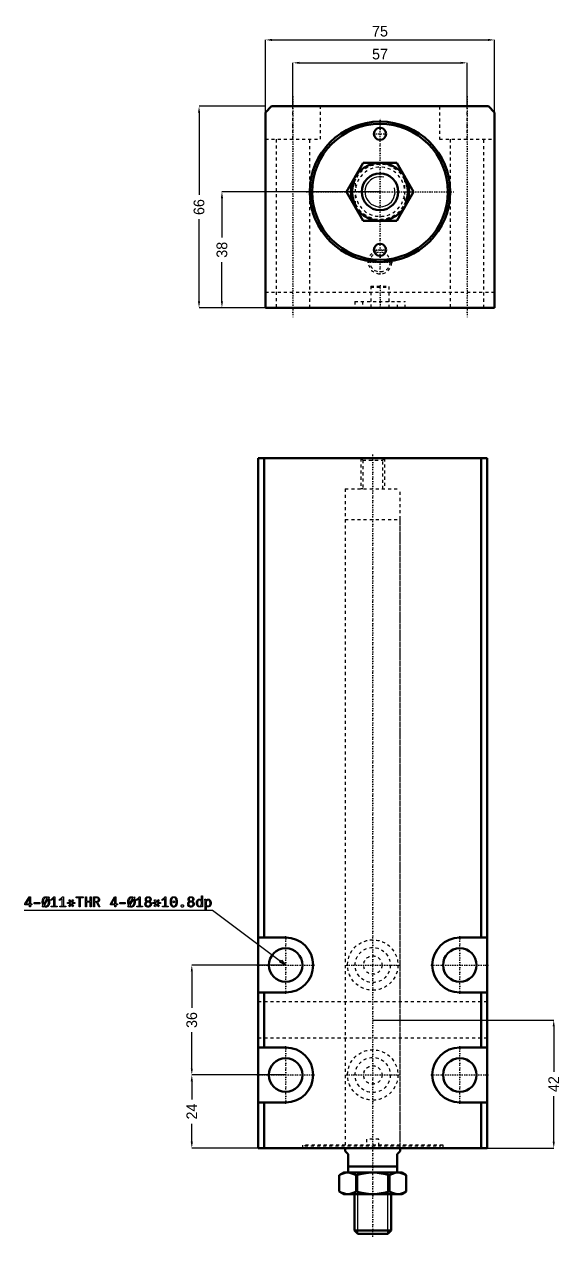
# Model space of a CAD drawing. Header units: millimetres. Extents: x -116 to 375, y -342 to 55.
# Drawn here: x -116.5 to 59.2, y -342.3 to 54.9 of the extents above; entities that cross this region are included whole.
import ezdxf

# ---------------------------------------------------------------- set-up
doc = ezdxf.new("R2010")
doc.units = ezdxf.units.MM
doc.linetypes.add('Center', pattern=[1.5, 0.45, -0.5, 0.05, -0.5])
doc.linetypes.add('Dashed', pattern=[2, 1, -1])
for name, color, linetype, lineweight in [('2d ConnectionPoints', 7, 'Continuous', 50), ('AM_0', 7, 'Continuous', 50), ('AM_5', 3, 'Continuous', 25), ('AM_7', 7, 'Center', 25), ('AM_9', 6, 'Dashed', 25)]:
    doc.layers.add(name, color=color, linetype=linetype, lineweight=lineweight)
doc.dimstyles.new('ISO-25', dxfattribs={"dimtxt": 2.5, "dimasz": 2.5, "dimexe": 1.25, "dimexo": 0.625, "dimtad": 1, "dimtxsty": 'Standard', "dimcen": 2.5, "dimadec": 0, "dimazin": 0, "dimtfac": 1, "dimtmove": 0, "dimatfit": 3, "dimfxl": 1, "dimarcsym": 0})

# ---------------------------------------------------------------- blocks, each defined once
blk = doc.blocks.new('1_JEBC_32_150ST_EX_rod_0_in_JEBC_MF_LA_32_150ST_EX_0_0')
at = {"layer": 'AM_0'}
for p, q in [((-10.97, 0), (-5.48, 9.5)), ((-5.48, 9.5), (5.48, 9.5)), ((5.48, 9.5), (10.97, 0)), ((-5.48, -9.5), (-10.97, 0)), ((10.97, 0), (5.48, -9.5)), ((5.48, -9.5), (-5.48, -9.5))]:
    blk.add_line(p, q, dxfattribs=at)
for radius in [9.5, 6]:
    blk.add_circle((0, 0), radius, dxfattribs=at)
at = {"layer": 'AM_5'}
blk.add_arc((0, 0), 4.93, 75, 15, dxfattribs=at)
at = {"layer": 'AM_9'}
for p, q in [((-8, -4.12), (-8, 4.12)), ((8, 4.12), (8, -4.12))]:
    blk.add_line(p, q, dxfattribs=at)
for points in [[(-8, 4.12), (-8.33, 3.41), (-8.59, 2.67), (-8.79, 1.91), (-8.93, 1.14), (-8.99, 0.36), (-8.99, -0.43), (-8.92, -1.21), (-8.78, -1.98), (-8.57, -2.74), (-8.3, -3.48), (-8, -4.12)], [(8, -4.12), (8.33, -3.41), (8.59, -2.67), (8.79, -1.91), (8.93, -1.14), (8.99, -0.36), (8.99, 0.43), (8.92, 1.21), (8.78, 1.98), (8.57, 2.74), (8.3, 3.48), (8, 4.12)]]:
    blk.add_lwpolyline(points, dxfattribs=at)
for radius, start, end in [(9, 27.266, 152.734), (8.07, 7.4106, 172.5894), (8.07, 187.4106, 352.5894), (9, 207.266, 332.734)]:
    blk.add_arc((0, 0), radius, start, end, dxfattribs=at)
blk = doc.blocks.new('2_JEBC_MF_LA_32_150ST_EX_0_body_0_in_JEBC_MF_LA_32_150ST_EX_0_0')
at = {"layer": 'AM_0'}
for p, q in [((-35.5, 28), (-37.5, 26)), ((35.5, 28), (-35.5, 28)), ((37.5, 26), (35.5, 28)), ((-37.5, 26), (-37.5, -38)), ((37.5, -38), (37.5, 26)), ((-37.5, -38), (37.5, -38))]:
    blk.add_line(p, q, dxfattribs=at)
for centre, radius in [((0, 0), 23), ((0, 0), 22.25), ((0, 19), 2), ((0, -19), 2)]:
    blk.add_circle(centre, radius, dxfattribs=at)
at = {"layer": 'AM_5', "linetype": 'Dashed'}
blk.add_arc((0, -23), 3.8615, 75, 15, dxfattribs=at)
at = {"layer": 'AM_7'}
for p, q in [((-28.5, 31.3), (-28.5, -41.3)), ((28.5, 31.3), (28.5, -41.3)), ((0, -27.054575), (0, 24.15)), ((-2.1, 19), (2.1, 19)), ((-24.15, 0), (24.15, 0)), ((-2.1, -19), (2.1, -19)), ((-4.054575, -23), (4.054575, -23)), ((0, -30.545), (0, -38.355))]:
    blk.add_line(p, q, dxfattribs=at)
at = {"layer": 'AM_9'}
for p, q in [((-28.5, 17.2), (-28.5, 28)), ((-19.5, 17.2), (-19.5, 28)), ((19.5, 28), (19.5, 17.2)), ((28.5, 17.2), (28.5, 28)), ((-37.5, 17.2), (-19.5, 17.2)), ((-34, 17.2), (-34, -38)), ((-23, -38), (-23, 17.2)), ((19.5, 17.2), (37.5, 17.2)), ((23, 17.2), (23, -38)), ((34, -38), (34, 17.2)), ((-3, -30.9), (3, -30.9)), ((-3, -30.9), (-3, -38)), ((-3, -31.2), (3, -31.2)), ((3, -38), (3, -30.9)), ((37.5, -33), (-37.5, -33)), ((-8.25, -35.9), (8.25, -35.9)), ((-8.25, -35.9), (-8.25, -38)), ((-5.75, -35.9), (-5.75, -38)), ((5.75, -38), (5.75, -35.9)), ((8.25, -38), (8.25, -35.9))]:
    blk.add_line(p, q, dxfattribs=at)
blk.add_circle((0, -23), 3.2805, dxfattribs=at)
blk = doc.blocks.new('*D3')
at = {"layer": 'AM_5', "color": 0, "lineweight": -2}
for p, q in [((-28.5, 28), (-28.5, 42.25)), ((-26.4, 42.25), (26.4, 42.25)), ((28.5, 28), (28.5, 42.25))]:
    blk.add_line(p, q, dxfattribs=at)
at = {"layer": 'AM_5', "color": 0}
for points in [[(-26.4, 42.6), (-26.4, 41.9), (-28.5, 42.25)], [(26.4, 41.9), (26.4, 42.6), (28.5, 42.25)]]:
    blk.add_solid(points, dxfattribs=at)
at = {"layer": 'Defpoints', "color": 0}
for p in [(28.5, 42.25), (-28.5, 28), (28.5, 28)]:
    blk.add_point(p, dxfattribs=at)
at = {"layer": 'AM_5', "color": 0, "insert": (0, 45.09), "char_height": 3.5, "attachment_point": 5}
blk.add_mtext('57', dxfattribs=at)
blk = doc.blocks.new('*D4')
at = {"layer": 'AM_5', "color": 0, "lineweight": -2}
for p, q in [((-37.5, 28), (-59.25, 28)), ((-59.25, 25.9), (-59.25, -0.99)), ((-59.25, -35.9), (-59.25, -9.01)), ((-37.5, -38), (-59.25, -38))]:
    blk.add_line(p, q, dxfattribs=at)
at = {"layer": 'AM_5', "color": 0}
for points in [[(-58.9, 25.9), (-59.6, 25.9), (-59.25, 28)], [(-59.6, -35.9), (-58.9, -35.9), (-59.25, -38)]]:
    blk.add_solid(points, dxfattribs=at)
at = {"layer": 'Defpoints', "color": 0}
for p in [(-37.5, 28), (-59.25, -38), (-37.5, -38)]:
    blk.add_point(p, dxfattribs=at)
at = {"layer": 'AM_5', "color": 0, "insert": (-59.25, -5), "char_height": 3.5, "attachment_point": 5, "rotation": 90}
blk.add_mtext('66', dxfattribs=at)
blk = doc.blocks.new('*D5')
at = {"layer": 'AM_5', "color": 0, "lineweight": -2}
for p, q in [((0, 0), (-51.75, 0)), ((-51.75, -2.1), (-51.75, -15)), ((-51.75, -35.9), (-51.75, -23)), ((-37.5, -38), (-51.75, -38))]:
    blk.add_line(p, q, dxfattribs=at)
at = {"layer": 'AM_5', "color": 0}
for points in [[(-51.4, -2.1), (-52.1, -2.1), (-51.75, 0)], [(-52.1, -35.9), (-51.4, -35.9), (-51.75, -38)]]:
    blk.add_solid(points, dxfattribs=at)
at = {"layer": 'Defpoints', "color": 0}
for p in [(0, 0), (-51.75, -38), (-37.5, -38)]:
    blk.add_point(p, dxfattribs=at)
at = {"layer": 'AM_5', "color": 0, "insert": (-51.75, -19), "char_height": 3.5, "attachment_point": 5, "rotation": 90}
blk.add_mtext('38', dxfattribs=at)
blk = doc.blocks.new('*D6')
at = {"layer": 'AM_5', "color": 0, "lineweight": -2}
for p, q in [((-37.5, -38), (-37.5, 49.75)), ((-35.4, 49.75), (35.4, 49.75)), ((37.5, -38), (37.5, 49.75))]:
    blk.add_line(p, q, dxfattribs=at)
at = {"layer": 'AM_5', "color": 0}
for points in [[(-35.4, 50.1), (-35.4, 49.4), (-37.5, 49.75)], [(35.4, 49.4), (35.4, 50.1), (37.5, 49.75)]]:
    blk.add_solid(points, dxfattribs=at)
at = {"layer": 'Defpoints', "color": 0}
for p in [(37.5, 49.75), (-37.5, -38), (37.5, -38)]:
    blk.add_point(p, dxfattribs=at)
at = {"layer": 'AM_5', "color": 0, "insert": (0, 52.59), "char_height": 3.5, "attachment_point": 5}
blk.add_mtext('75', dxfattribs=at)
blk = doc.blocks.new('1_JEBC_32_150ST_EX_rod_0_in_JEBC_MF_LA_32_150ST_EX_0_4')
at = {"layer": 'AM_0'}
for p, q in [((9, -1), (9, 0)), ((-9, 0), (-9, -1)), ((-8, -2), (-9, -1)), ((-8, -8), (-8, -2)), ((9, -1), (8, -2)), ((8, -2), (8, -8)), ((-8, -6), (8, -6)), ((-9.5, -8), (-10.97, -8.85)), ((-10.97, -8.85), (-10.97, -14.15)), ((-9.5, -8), (9.5, -8)), ((-5.48, -8.85), (-5.48, -14.15)), ((5.48, -8.85), (5.48, -14.15)), ((10.97, -8.85), (9.5, -8)), ((10.97, -8.85), (10.97, -14.15)), ((-10.97, -14.15), (-9.5, -15)), ((-9.5, -15), (9.5, -15)), ((-6, -15), (-6, -26.93)), ((6, -26.93), (6, -15)), ((9.5, -15), (10.97, -14.15)), ((-6, -26.93), (-4.93, -28)), ((-6, -26.93), (6, -26.93)), ((4.93, -28), (6, -26.93)), ((-4.93, -28), (4.93, -28))]:
    blk.add_line(p, q, dxfattribs=at)
for points in [[(-8.23, -8), (-8.42, -8), (-9.06, -8.08), (-9.7, -8.26), (-10.34, -8.52), (-10.97, -8.85)], [(-5.48, -8.85), (-6.15, -8.5), (-6.83, -8.23), (-7.53, -8.06), (-8.23, -8)], [(0, -8), (-0.03, -8), (-1.4, -8.06), (-2.76, -8.23), (-4.13, -8.5), (-5.48, -8.85)], [(5.48, -8.85), (4.15, -8.5), (2.8, -8.23), (1.4, -8.06), (0, -8)], [(8.23, -8), (8.03, -8), (7.39, -8.08), (6.76, -8.26), (6.12, -8.52), (5.48, -8.85)], [(10.97, -8.85), (10.3, -8.5), (9.63, -8.23), (8.93, -8.06), (8.23, -8)], [(-10.97, -14.15), (-10.3, -14.5), (-9.63, -14.77), (-8.93, -14.94), (-8.23, -15)], [(-8.23, -15), (-8.03, -15), (-7.39, -14.92), (-6.76, -14.74), (-6.12, -14.48), (-5.48, -14.15)], [(-5.48, -14.15), (-4.15, -14.5), (-2.8, -14.77), (-1.4, -14.94), (0, -15)], [(0, -15), (0.03, -15), (1.4, -14.94), (2.76, -14.77), (4.13, -14.5), (5.48, -14.15)], [(5.48, -14.15), (6.15, -14.5), (6.83, -14.77), (7.53, -14.94), (8.23, -15)], [(8.23, -15), (8.42, -15), (9.06, -14.92), (9.7, -14.74), (10.34, -14.48), (10.97, -14.15)]]:
    blk.add_lwpolyline(points, dxfattribs=at)
at = {"layer": 'AM_5'}
for p, q in [((-4.93, -28), (-4.93, -8)), ((4.93, -28), (4.93, -8))]:
    blk.add_line(p, q, dxfattribs=at)
at = {"layer": 'AM_7'}
blk.add_line((0, -29), (0, 227.2), dxfattribs=at)
at = {"layer": 'AM_9'}
for p, q in [((-9, 216), (9, 216)), ((-9, 216), (-9, 0)), ((9, 0), (9, 216))]:
    blk.add_line(p, q, dxfattribs=at)
blk = doc.blocks.new('2_JEBC_MF_LA_32_150ST_EX_0_body_0_in_JEBC_MF_LA_32_150ST_EX_0_4')
at = {"layer": 'AM_0'}
for p, q in [((37.5, 226), (-37.5, 226)), ((-37.5, 226), (-37.5, 0)), ((-35.5, 226), (-35.5, 69)), ((35.5, 226), (35.5, 69)), ((37.5, 226), (37.5, 0)), ((-28.5, 69), (-37.5, 69)), ((37.5, 69), (28.5, 69)), ((-37.5, 51), (-28.5, 51)), ((-35.5, 51), (-35.5, 33)), ((28.5, 51), (37.5, 51)), ((35.5, 51), (35.5, 33)), ((-28.5, 33), (-37.5, 33)), ((37.5, 33), (28.5, 33)), ((-37.5, 15), (-28.5, 15)), ((-35.5, 15), (-35.5, 0)), ((28.5, 15), (37.5, 15)), ((35.5, 15), (35.5, 0)), ((37.5, 0), (-37.5, 0))]:
    blk.add_line(p, q, dxfattribs=at)
for centre in [(-28.5, 60), (28.5, 60), (-28.5, 24), (28.5, 24)]:
    blk.add_circle(centre, 5.5, dxfattribs=at)
for centre, start, end in [((-28.5, 60), 270, 90), ((28.5, 60), 90, 270), ((-28.5, 24), 270, 90), ((28.5, 24), 90, 270)]:
    blk.add_arc(centre, 9, start, end, dxfattribs=at)
at = {"layer": 'AM_5', "linetype": 'Dashed'}
for p, q in [((-3.8615, 226), (-3.8615, 216)), ((3.8615, 226), (3.8615, 216)), ((-3.2805, 216), (-3.8615, 216)), ((3.2805, 216), (3.8615, 216))]:
    blk.add_line(p, q, dxfattribs=at)
at = {"layer": 'AM_7'}
for p, q in [((-28.5, 50.55), (-28.5, 69.45)), ((28.5, 50.55), (28.5, 69.45)), ((-37.95, 60), (-19.05, 60)), ((-8.6625, 60), (8.6625, 60)), ((19.05, 60), (37.95, 60)), ((-28.5, 14.55), (-28.5, 33.45)), ((28.5, 14.55), (28.5, 33.45)), ((-37.95, 24), (-19.05, 24)), ((-8.6625, 24), (8.6625, 24)), ((19.05, 24), (37.95, 24))]:
    blk.add_line(p, q, dxfattribs=at)
at = {"layer": 'AM_9'}
for p, q in [((-3.8615, 226), (-3.2805, 225.419)), ((-3.2805, 225.419), (-3.2805, 216)), ((-3.2805, 225.419), (3.2805, 225.419)), ((3.2805, 225.419), (3.8615, 226)), ((3.2805, 216), (3.2805, 225.419)), ((-9, 206), (9, 206)), ((-9, 206), (-9, 0.8)), ((9, 0.8), (9, 206)), ((37.5, 48), (-37.5, 48)), ((37.5, 36), (-37.5, 36)), ((23, 1), (-23, 1)), ((-23, 1), (-23, 0)), ((-22.25, 1), (-22.25, 0.8)), ((-22.25, 0.8), (22.25, 0.8)), ((2, 3), (-2, 3)), ((-2, 3), (-2, 0.8)), ((2, 0.8), (2, 3)), ((22.25, 0.8), (22.25, 1)), ((23, 0), (23, 1))]:
    blk.add_line(p, q, dxfattribs=at)
for centre, radius in [((0, 60), 8.25), ((0, 60), 5.75), ((0, 60), 3), ((0, 24), 8.25), ((0, 24), 5.75), ((0, 24), 3)]:
    blk.add_circle(centre, radius, dxfattribs=at)
blk = doc.blocks.new('*D34')
at = {"layer": 'AM_5', "color": 0, "lineweight": -2}
for p, q in [((-30.87, -253.3), (-61.62, -253.3)), ((-61.62, -255.4), (-61.62, -267.33)), ((-61.62, -287.2), (-61.62, -275.27)), ((-30.87, -289.3), (-61.62, -289.3))]:
    blk.add_line(p, q, dxfattribs=at)
at = {"layer": 'AM_5', "color": 0}
for points in [[(-61.27, -255.4), (-61.97, -255.4), (-61.62, -253.3)], [(-61.97, -287.2), (-61.27, -287.2), (-61.62, -289.3)]]:
    blk.add_solid(points, dxfattribs=at)
at = {"layer": 'Defpoints', "color": 0}
for p in [(-30.87, -253.3), (-61.62, -289.3), (-30.87, -289.3)]:
    blk.add_point(p, dxfattribs=at)
at = {"layer": 'AM_5', "color": 0, "insert": (-61.62, -271.3), "char_height": 3.5, "attachment_point": 5, "rotation": 90}
blk.add_mtext('36', dxfattribs=at)
blk = doc.blocks.new('*D35')
at = {"layer": 'AM_5', "color": 0, "lineweight": -2}
for p, q in [((-2.37, -271.3), (56.88, -271.3)), ((56.88, -273.4), (56.88, -288.33)), ((56.88, -311.2), (56.88, -296.27)), ((35.13, -313.3), (56.88, -313.3))]:
    blk.add_line(p, q, dxfattribs=at)
at = {"layer": 'AM_5', "color": 0}
for points in [[(57.23, -273.4), (56.53, -273.4), (56.88, -271.3)], [(56.53, -311.2), (57.23, -311.2), (56.88, -313.3)]]:
    blk.add_solid(points, dxfattribs=at)
at = {"layer": 'Defpoints', "color": 0}
for p in [(-2.37, -271.3), (56.88, -271.3), (35.13, -313.3)]:
    blk.add_point(p, dxfattribs=at)
at = {"layer": 'AM_5', "color": 0, "insert": (56.88, -292.3), "char_height": 3.5, "attachment_point": 5, "rotation": 90}
blk.add_mtext('42', dxfattribs=at)
blk = doc.blocks.new('*D36')
at = {"layer": 'AM_5', "color": 0, "lineweight": -2}
for p, q in [((-30.87, -289.3), (-61.62, -289.3)), ((-61.62, -291.4), (-61.62, -297.33)), ((-61.62, -311.2), (-61.62, -305.27)), ((-39.87, -313.3), (-61.62, -313.3))]:
    blk.add_line(p, q, dxfattribs=at)
at = {"layer": 'AM_5', "color": 0}
for points in [[(-61.27, -291.4), (-61.97, -291.4), (-61.62, -289.3)], [(-61.97, -311.2), (-61.27, -311.2), (-61.62, -313.3)]]:
    blk.add_solid(points, dxfattribs=at)
at = {"layer": 'Defpoints', "color": 0}
for p in [(-61.62, -289.3), (-30.87, -289.3), (-39.87, -313.3)]:
    blk.add_point(p, dxfattribs=at)
at = {"layer": 'AM_5', "color": 0, "insert": (-61.62, -301.3), "char_height": 3.5, "attachment_point": 5, "rotation": 90}
blk.add_mtext('24', dxfattribs=at)

msp = doc.modelspace()

# ---------------------------------------------------------------- linework, layer by layer
at = {"layer": '2d ConnectionPoints'}
for p in [(0, 0), (0, 0), (-2.373, -313.299), (-2.373, -313.299)]:
    msp.add_point(p, dxfattribs=at)
at = {"layer": 'AM_5'}
for p, q in [((-116.473, -235.299), (-54.873, -235.299)), ((-54.873, -235.299), (-30.873, -253.299))]:
    msp.add_line(p, q, dxfattribs=at)
for points in [[(-114.776, -233.521), (-116.25, -233.521), (-116.25, -233.225), (-114.908, -230.95), (-114.457, -230.95), (-114.457, -233.214), (-113.966, -233.214), (-113.966, -233.521), (-114.457, -233.521), (-114.457, -234.249), (-114.776, -234.249), (-114.776, -233.521)], [(-114.771, -233.214), (-114.771, -231.333), (-115.859, -233.214), (-114.771, -233.214)], [(-113.218, -232.784), (-111.398, -232.784), (-111.398, -233.194), (-113.218, -233.194), (-113.218, -232.784)], [(-110.332, -233.708), (-110.332, -233.708), (-110.379, -233.613), (-110.441, -233.462), (-110.441, -233.462), (-110.492, -233.3), (-110.519, -233.186), (-110.519, -233.186), (-110.542, -233.067), (-110.566, -232.885), (-110.566, -232.885), (-110.579, -232.697), (-110.582, -232.568), (-110.582, -232.568), (-110.576, -232.374), (-110.546, -232.1), (-110.546, -232.1), (-110.49, -231.849), (-110.438, -231.694), (-110.438, -231.694), (-110.376, -231.551), (-110.263, -231.361), (-110.263, -231.361), (-110.127, -231.202), (-110.023, -231.112), (-110.023, -231.112), (-109.91, -231.037), (-109.725, -230.957), (-109.725, -230.957), (-109.521, -230.913), (-109.374, -230.905), (-109.374, -230.905), (-109.224, -230.914), (-109.015, -230.96), (-109.015, -230.96), (-108.824, -231.045), (-108.707, -231.123), (-108.582, -230.903), (-108.282, -231.076), (-108.461, -231.39), (-108.461, -231.39), (-108.405, -231.48), (-108.332, -231.629), (-108.332, -231.629), (-108.271, -231.792), (-108.237, -231.909), (-108.237, -231.909), (-108.21, -232.032), (-108.18, -232.226), (-108.18, -232.226), (-108.164, -232.43), (-108.161, -232.573), (-108.161, -232.573), (-108.167, -232.76), (-108.194, -233.029), (-108.194, -233.029), (-108.246, -233.282), (-108.294, -233.442), (-108.294, -233.442), (-108.353, -233.592), (-108.462, -233.793), (-108.462, -233.793), (-108.596, -233.966), (-108.699, -234.066), (-108.699, -234.066), (-108.813, -234.15), (-109.003, -234.241), (-109.003, -234.241), (-109.215, -234.29), (-109.369, -234.299), (-109.369, -234.299), (-109.54, -234.287), (-109.775, -234.225), (-109.775, -234.225), (-109.985, -234.11), (-110.111, -234.004), (-110.291, -234.313), (-110.582, -234.149), (-110.332, -233.708)], [(-110.241, -232.602), (-110.241, -232.602), (-110.235, -232.77), (-110.206, -233.008), (-110.206, -233.008), (-110.153, -233.23), (-110.104, -233.369), (-108.957, -231.387), (-108.957, -231.387), (-109.034, -231.332), (-109.154, -231.271), (-109.154, -231.271), (-109.28, -231.239), (-109.367, -231.233), (-109.367, -231.233), (-109.459, -231.239), (-109.593, -231.276), (-109.593, -231.276), (-109.72, -231.343), (-109.801, -231.405), (-109.801, -231.405), (-109.878, -231.48), (-109.981, -231.613), (-109.981, -231.613), (-110.07, -231.772), (-110.121, -231.891), (-110.121, -231.891), (-110.164, -232.02), (-110.211, -232.225), (-110.211, -232.225), (-110.236, -232.446), (-110.241, -232.602)], [(-109.385, -233.972), (-109.385, -233.972), (-109.285, -233.964), (-109.144, -233.925), (-109.144, -233.925), (-109.012, -233.853), (-108.929, -233.786), (-108.929, -233.786), (-108.852, -233.707), (-108.75, -233.568), (-108.75, -233.568), (-108.664, -233.406), (-108.615, -233.285), (-108.615, -233.285), (-108.575, -233.156), (-108.531, -232.953), (-108.531, -232.953), (-108.507, -232.739), (-108.502, -232.591), (-108.502, -232.591), (-108.505, -232.487), (-108.516, -232.335), (-108.516, -232.335), (-108.537, -232.19), (-108.557, -232.097), (-108.557, -232.097), (-108.581, -232.007), (-108.623, -231.88), (-108.623, -231.88), (-108.674, -231.763), (-108.712, -231.69), (-109.892, -233.726), (-109.892, -233.726), (-109.803, -233.814), (-109.658, -233.91), (-109.658, -233.91), (-109.499, -233.962), (-109.385, -233.972)], [(-107.648, -233.958), (-106.81, -233.958), (-106.81, -231.496), (-106.81, -231.496), (-106.855, -231.542), (-106.932, -231.612), (-106.932, -231.612), (-107.018, -231.686), (-107.081, -231.738), (-107.081, -231.738), (-107.147, -231.788), (-107.246, -231.86), (-107.246, -231.86), (-107.346, -231.928), (-107.413, -231.97), (-107.413, -231.97), (-107.479, -232.008), (-107.57, -232.054), (-107.57, -232.054), (-107.652, -232.087), (-107.702, -232.102), (-107.702, -231.756), (-107.702, -231.756), (-107.64, -231.726), (-107.542, -231.67), (-107.542, -231.67), (-107.439, -231.6), (-107.367, -231.545), (-107.367, -231.545), (-107.294, -231.487), (-107.189, -231.396), (-107.189, -231.396), (-107.087, -231.302), (-107.022, -231.237), (-107.022, -231.237), (-106.96, -231.173), (-106.877, -231.084), (-106.877, -231.084), (-106.806, -231.001), (-106.765, -230.95), (-106.474, -230.95), (-106.474, -233.958), (-105.714, -233.958), (-105.714, -234.249), (-107.648, -234.249), (-107.648, -233.958)], [(-104.848, -233.958), (-104.01, -233.958), (-104.01, -231.496), (-104.01, -231.496), (-104.055, -231.542), (-104.132, -231.612), (-104.132, -231.612), (-104.218, -231.686), (-104.281, -231.738), (-104.281, -231.738), (-104.347, -231.788), (-104.446, -231.86), (-104.446, -231.86), (-104.546, -231.928), (-104.613, -231.97), (-104.613, -231.97), (-104.679, -232.008), (-104.77, -232.054), (-104.77, -232.054), (-104.852, -232.087), (-104.902, -232.102), (-104.902, -231.756), (-104.902, -231.756), (-104.84, -231.726), (-104.742, -231.67), (-104.742, -231.67), (-104.639, -231.6), (-104.567, -231.545), (-104.567, -231.545), (-104.494, -231.487), (-104.389, -231.396), (-104.389, -231.396), (-104.287, -231.302), (-104.222, -231.237), (-104.222, -231.237), (-104.16, -231.173), (-104.077, -231.084), (-104.077, -231.084), (-104.006, -231.001), (-103.965, -230.95), (-103.674, -230.95), (-103.674, -233.958), (-102.914, -233.958), (-102.914, -234.249), (-104.848, -234.249), (-104.848, -233.958)], [(-101.909, -233.969), (-101.356, -233.119), (-101.429, -233.187), (-102.35, -233.187), (-102.35, -232.816), (-101.424, -232.816), (-101.356, -232.871), (-101.909, -232.024), (-101.549, -231.815), (-101.106, -232.732), (-100.664, -231.815), (-100.305, -232.024), (-100.858, -232.871), (-100.789, -232.816), (-99.864, -232.816), (-99.864, -233.187), (-100.789, -233.187), (-100.858, -233.116), (-100.305, -233.969), (-100.664, -234.179), (-101.106, -233.26), (-101.549, -234.179), (-101.909, -233.969)], [(-98.474, -231.246), (-99.461, -231.246), (-99.461, -230.95), (-97.155, -230.95), (-97.155, -231.246), (-98.137, -231.246), (-98.137, -234.249), (-98.474, -234.249), (-98.474, -231.246)], [(-96.418, -230.95), (-96.081, -230.95), (-96.081, -232.343), (-94.935, -232.343), (-94.935, -230.95), (-94.598, -230.95), (-94.598, -234.249), (-94.935, -234.249), (-94.935, -232.666), (-96.081, -232.666), (-96.081, -234.249), (-96.418, -234.249), (-96.418, -230.95)], [(-93.782, -230.95), (-92.822, -230.95), (-92.822, -230.95), (-92.723, -230.954), (-92.578, -230.974), (-92.578, -230.974), (-92.435, -231.012), (-92.342, -231.046), (-92.342, -231.046), (-92.252, -231.088), (-92.13, -231.168), (-92.13, -231.168), (-92.022, -231.267), (-91.958, -231.343), (-91.958, -231.343), (-91.904, -231.427), (-91.845, -231.57), (-91.845, -231.57), (-91.813, -231.73), (-91.807, -231.847), (-91.807, -231.847), (-91.815, -231.976), (-91.854, -232.151), (-91.854, -232.151), (-91.926, -232.304), (-91.994, -232.394), (-91.994, -232.394), (-92.073, -232.474), (-92.209, -232.575), (-92.209, -232.575), (-92.365, -232.653), (-92.48, -232.693), (-91.725, -234.272), (-92.094, -234.272), (-92.831, -232.748), (-92.881, -232.748), (-93.445, -232.748), (-93.445, -234.249), (-93.782, -234.249), (-93.782, -230.95)], [(-92.981, -232.452), (-92.981, -232.452), (-92.885, -232.45), (-92.751, -232.441), (-92.751, -232.441), (-92.631, -232.425), (-92.558, -232.41), (-92.558, -232.41), (-92.49, -232.389), (-92.398, -232.345), (-92.398, -232.345), (-92.318, -232.284), (-92.27, -232.235), (-92.27, -232.235), (-92.23, -232.176), (-92.186, -232.07), (-92.186, -232.07), (-92.162, -231.941), (-92.157, -231.842), (-92.157, -231.842), (-92.166, -231.716), (-92.209, -231.558), (-92.209, -231.558), (-92.291, -231.435), (-92.366, -231.372), (-92.366, -231.372), (-92.453, -231.324), (-92.6, -231.271), (-92.6, -231.271), (-92.765, -231.243), (-92.885, -231.237), (-93.445, -231.237), (-93.445, -232.452), (-92.981, -232.452)], [(-86.776, -233.521), (-88.25, -233.521), (-88.25, -233.225), (-86.908, -230.95), (-86.457, -230.95), (-86.457, -233.214), (-85.966, -233.214), (-85.966, -233.521), (-86.457, -233.521), (-86.457, -234.249), (-86.776, -234.249), (-86.776, -233.521)], [(-86.771, -233.214), (-86.771, -231.333), (-87.859, -233.214), (-86.771, -233.214)], [(-85.218, -232.784), (-83.398, -232.784), (-83.398, -233.194), (-85.218, -233.194), (-85.218, -232.784)], [(-82.332, -233.708), (-82.332, -233.708), (-82.379, -233.613), (-82.441, -233.462), (-82.441, -233.462), (-82.492, -233.3), (-82.519, -233.186), (-82.519, -233.186), (-82.542, -233.067), (-82.566, -232.885), (-82.566, -232.885), (-82.579, -232.697), (-82.582, -232.568), (-82.582, -232.568), (-82.576, -232.374), (-82.546, -232.1), (-82.546, -232.1), (-82.49, -231.849), (-82.438, -231.694), (-82.438, -231.694), (-82.376, -231.551), (-82.263, -231.361), (-82.263, -231.361), (-82.127, -231.202), (-82.023, -231.112), (-82.023, -231.112), (-81.91, -231.037), (-81.725, -230.957), (-81.725, -230.957), (-81.521, -230.913), (-81.374, -230.905), (-81.374, -230.905), (-81.224, -230.914), (-81.015, -230.96), (-81.015, -230.96), (-80.824, -231.045), (-80.707, -231.123), (-80.582, -230.903), (-80.282, -231.076), (-80.461, -231.39), (-80.461, -231.39), (-80.405, -231.48), (-80.332, -231.629), (-80.332, -231.629), (-80.271, -231.792), (-80.237, -231.909), (-80.237, -231.909), (-80.21, -232.032), (-80.18, -232.226), (-80.18, -232.226), (-80.164, -232.43), (-80.161, -232.573), (-80.161, -232.573), (-80.167, -232.76), (-80.194, -233.029), (-80.194, -233.029), (-80.246, -233.282), (-80.294, -233.442), (-80.294, -233.442), (-80.353, -233.592), (-80.462, -233.793), (-80.462, -233.793), (-80.596, -233.966), (-80.699, -234.066), (-80.699, -234.066), (-80.813, -234.15), (-81.003, -234.241), (-81.003, -234.241), (-81.215, -234.29), (-81.369, -234.299), (-81.369, -234.299), (-81.54, -234.287), (-81.775, -234.225), (-81.775, -234.225), (-81.985, -234.11), (-82.111, -234.004), (-82.291, -234.313), (-82.582, -234.149), (-82.332, -233.708)], [(-82.241, -232.602), (-82.241, -232.602), (-82.235, -232.77), (-82.206, -233.008), (-82.206, -233.008), (-82.153, -233.23), (-82.104, -233.369), (-80.957, -231.387), (-80.957, -231.387), (-81.034, -231.332), (-81.154, -231.271), (-81.154, -231.271), (-81.28, -231.239), (-81.367, -231.233), (-81.367, -231.233), (-81.459, -231.239), (-81.593, -231.276), (-81.593, -231.276), (-81.72, -231.343), (-81.801, -231.405), (-81.801, -231.405), (-81.878, -231.48), (-81.981, -231.613), (-81.981, -231.613), (-82.07, -231.772), (-82.121, -231.891), (-82.121, -231.891), (-82.164, -232.02), (-82.211, -232.225), (-82.211, -232.225), (-82.236, -232.446), (-82.241, -232.602)], [(-81.385, -233.972), (-81.385, -233.972), (-81.285, -233.964), (-81.144, -233.925), (-81.144, -233.925), (-81.012, -233.853), (-80.929, -233.786), (-80.929, -233.786), (-80.852, -233.707), (-80.75, -233.568), (-80.75, -233.568), (-80.664, -233.406), (-80.615, -233.285), (-80.615, -233.285), (-80.575, -233.156), (-80.531, -232.953), (-80.531, -232.953), (-80.507, -232.739), (-80.502, -232.591), (-80.502, -232.591), (-80.505, -232.487), (-80.516, -232.335), (-80.516, -232.335), (-80.537, -232.19), (-80.557, -232.097), (-80.557, -232.097), (-80.581, -232.007), (-80.623, -231.88), (-80.623, -231.88), (-80.674, -231.763), (-80.712, -231.69), (-81.892, -233.726), (-81.892, -233.726), (-81.803, -233.814), (-81.658, -233.91), (-81.658, -233.91), (-81.499, -233.962), (-81.385, -233.972)], [(-79.648, -233.958), (-78.81, -233.958), (-78.81, -231.496), (-78.81, -231.496), (-78.855, -231.542), (-78.932, -231.612), (-78.932, -231.612), (-79.018, -231.686), (-79.081, -231.738), (-79.081, -231.738), (-79.147, -231.788), (-79.246, -231.86), (-79.246, -231.86), (-79.346, -231.928), (-79.413, -231.97), (-79.413, -231.97), (-79.479, -232.008), (-79.57, -232.054), (-79.57, -232.054), (-79.652, -232.087), (-79.702, -232.102), (-79.702, -231.756), (-79.702, -231.756), (-79.64, -231.726), (-79.542, -231.67), (-79.542, -231.67), (-79.439, -231.6), (-79.367, -231.545), (-79.367, -231.545), (-79.294, -231.487), (-79.189, -231.396), (-79.189, -231.396), (-79.087, -231.302), (-79.022, -231.237), (-79.022, -231.237), (-78.96, -231.173), (-78.877, -231.084), (-78.877, -231.084), (-78.806, -231.001), (-78.765, -230.95), (-78.474, -230.95), (-78.474, -233.958), (-77.714, -233.958), (-77.714, -234.249), (-79.648, -234.249), (-79.648, -233.958)], [(-75.903, -234.286), (-75.903, -234.286), (-76.018, -234.282), (-76.183, -234.261), (-76.183, -234.261), (-76.339, -234.224), (-76.438, -234.189), (-76.438, -234.189), (-76.532, -234.146), (-76.658, -234.064), (-76.658, -234.064), (-76.766, -233.962), (-76.829, -233.883), (-76.829, -233.883), (-76.883, -233.795), (-76.94, -233.646), (-76.94, -233.646), (-76.971, -233.477), (-76.977, -233.353), (-76.977, -233.353), (-76.971, -233.234), (-76.94, -233.07), (-76.94, -233.07), (-76.882, -232.92), (-76.828, -232.83), (-76.828, -232.83), (-76.765, -232.747), (-76.654, -232.641), (-76.654, -232.641), (-76.525, -232.556), (-76.429, -232.511), (-76.429, -232.511), (-76.574, -232.412), (-76.731, -232.219), (-76.731, -232.219), (-76.816, -231.97), (-76.832, -231.774), (-76.832, -231.774), (-76.826, -231.664), (-76.799, -231.512), (-76.799, -231.512), (-76.747, -231.376), (-76.7, -231.294), (-76.7, -231.294), (-76.644, -231.22), (-76.548, -231.123), (-76.548, -231.123), (-76.437, -231.044), (-76.355, -231.002), (-76.355, -231.002), (-76.269, -230.967), (-76.136, -230.929), (-76.136, -230.929), (-75.998, -230.909), (-75.903, -230.905), (-75.903, -230.905), (-75.804, -230.909), (-75.661, -230.927), (-75.661, -230.927), (-75.526, -230.962), (-75.439, -230.995), (-75.439, -230.995), (-75.358, -231.035), (-75.249, -231.109), (-75.249, -231.109), (-75.154, -231.2), (-75.099, -231.27), (-75.099, -231.27), (-75.053, -231.348), (-75.003, -231.477), (-75.003, -231.477), (-74.976, -231.623), (-74.971, -231.729), (-74.971, -231.729), (-74.975, -231.832), (-74.999, -231.979), (-74.999, -231.979), (-75.042, -232.114), (-75.082, -232.198), (-75.082, -232.198), (-75.13, -232.276), (-75.217, -232.378), (-75.217, -232.378), (-75.32, -232.462), (-75.398, -232.509), (-75.398, -232.509), (-75.301, -232.557), (-75.169, -232.643), (-75.169, -232.643), (-75.056, -232.748), (-74.991, -232.827), (-74.991, -232.827), (-74.936, -232.914), (-74.877, -233.053), (-74.877, -233.053), (-74.845, -233.204), (-74.839, -233.312), (-74.839, -233.312), (-74.845, -233.443), (-74.876, -233.621), (-74.876, -233.621), (-74.933, -233.777), (-74.987, -233.869), (-74.987, -233.869), (-75.049, -233.952), (-75.158, -234.058), (-75.158, -234.058), (-75.282, -234.142), (-75.375, -234.187), (-75.375, -234.187), (-75.472, -234.222), (-75.627, -234.261), (-75.627, -234.261), (-75.79, -234.282), (-75.903, -234.286)], [(-75.903, -233.972), (-75.903, -233.972), (-75.828, -233.969), (-75.719, -233.953), (-75.719, -233.953), (-75.614, -233.925), (-75.546, -233.899), (-75.546, -233.899), (-75.482, -233.867), (-75.396, -233.807), (-75.396, -233.807), (-75.322, -233.734), (-75.279, -233.678), (-75.279, -233.678), (-75.243, -233.616), (-75.203, -233.514), (-75.203, -233.514), (-75.182, -233.399), (-75.178, -233.316), (-75.178, -233.316), (-75.182, -233.232), (-75.203, -233.115), (-75.203, -233.115), (-75.242, -233.011), (-75.278, -232.949), (-75.278, -232.949), (-75.32, -232.892), (-75.394, -232.819), (-75.394, -232.819), (-75.479, -232.759), (-75.543, -232.726), (-75.543, -232.726), (-75.61, -232.699), (-75.715, -232.671), (-75.715, -232.671), (-75.826, -232.655), (-75.903, -232.652), (-75.903, -232.652), (-75.982, -232.655), (-76.095, -232.672), (-76.095, -232.672), (-76.203, -232.702), (-76.271, -232.731), (-76.271, -232.731), (-76.335, -232.765), (-76.421, -232.827), (-76.421, -232.827), (-76.495, -232.903), (-76.537, -232.96), (-76.537, -232.96), (-76.573, -233.023), (-76.611, -233.127), (-76.611, -233.127), (-76.632, -233.243), (-76.636, -233.326), (-76.636, -233.326), (-76.632, -233.407), (-76.611, -233.519), (-76.611, -233.519), (-76.572, -233.62), (-76.536, -233.68), (-76.536, -233.68), (-76.493, -233.736), (-76.419, -233.808), (-76.419, -233.808), (-76.334, -233.867), (-76.27, -233.899), (-76.27, -233.899), (-76.202, -233.925), (-76.095, -233.953), (-76.095, -233.953), (-75.982, -233.969), (-75.903, -233.972)], [(-75.903, -232.309), (-75.903, -232.309), (-75.792, -232.303), (-75.644, -232.274), (-75.644, -232.274), (-75.519, -232.22), (-75.448, -232.17), (-75.448, -232.17), (-75.389, -232.11), (-75.326, -232.005), (-75.326, -232.005), (-75.291, -231.881), (-75.285, -231.788), (-75.285, -231.788), (-75.291, -231.684), (-75.324, -231.547), (-75.324, -231.547), (-75.387, -231.43), (-75.444, -231.365), (-75.444, -231.365), (-75.513, -231.31), (-75.638, -231.25), (-75.638, -231.25), (-75.789, -231.218), (-75.903, -231.212), (-75.903, -231.212), (-76.015, -231.218), (-76.162, -231.251), (-76.162, -231.251), (-76.285, -231.311), (-76.354, -231.367), (-76.354, -231.367), (-76.411, -231.433), (-76.473, -231.552), (-76.473, -231.552), (-76.507, -231.691), (-76.513, -231.797), (-76.513, -231.797), (-76.507, -231.889), (-76.474, -232.011), (-76.474, -232.011), (-76.413, -232.115), (-76.357, -232.173), (-76.357, -232.173), (-76.289, -232.222), (-76.166, -232.275), (-76.166, -232.275), (-76.017, -232.303), (-75.903, -232.309)], [(-73.909, -233.969), (-73.356, -233.119), (-73.429, -233.187), (-74.35, -233.187), (-74.35, -232.816), (-73.424, -232.816), (-73.356, -232.871), (-73.909, -232.024), (-73.549, -231.815), (-73.106, -232.732), (-72.664, -231.815), (-72.305, -232.024), (-72.858, -232.871), (-72.789, -232.816), (-71.864, -232.816), (-71.864, -233.187), (-72.789, -233.187), (-72.858, -233.116), (-72.305, -233.969), (-72.664, -234.179), (-73.106, -233.26), (-73.549, -234.179), (-73.909, -233.969)], [(-71.248, -233.958), (-70.41, -233.958), (-70.41, -231.496), (-70.41, -231.496), (-70.455, -231.542), (-70.532, -231.612), (-70.532, -231.612), (-70.618, -231.686), (-70.681, -231.738), (-70.681, -231.738), (-70.747, -231.788), (-70.846, -231.86), (-70.846, -231.86), (-70.946, -231.928), (-71.013, -231.97), (-71.013, -231.97), (-71.079, -232.008), (-71.17, -232.054), (-71.17, -232.054), (-71.252, -232.087), (-71.302, -232.102), (-71.302, -231.756), (-71.302, -231.756), (-71.24, -231.726), (-71.142, -231.67), (-71.142, -231.67), (-71.039, -231.6), (-70.967, -231.545), (-70.967, -231.545), (-70.894, -231.487), (-70.789, -231.396), (-70.789, -231.396), (-70.687, -231.302), (-70.622, -231.237), (-70.622, -231.237), (-70.56, -231.173), (-70.477, -231.084), (-70.477, -231.084), (-70.406, -231.001), (-70.365, -230.95), (-70.074, -230.95), (-70.074, -233.958), (-69.314, -233.958), (-69.314, -234.249), (-71.248, -234.249), (-71.248, -233.958)], [(-67.51, -234.295), (-67.51, -234.295), (-67.682, -234.286), (-67.908, -234.242), (-67.908, -234.242), (-68.096, -234.161), (-68.2, -234.085), (-68.2, -234.085), (-68.289, -233.995), (-68.4, -233.837), (-68.4, -233.837), (-68.482, -233.651), (-68.522, -233.511), (-68.522, -233.511), (-68.551, -233.357), (-68.584, -233.098), (-68.584, -233.098), (-68.601, -232.804), (-68.605, -232.588), (-68.605, -232.588), (-68.601, -232.378), (-68.584, -232.09), (-68.584, -232.09), (-68.551, -231.835), (-68.52, -231.683), (-68.52, -231.683), (-68.48, -231.544), (-68.397, -231.36), (-68.397, -231.36), (-68.286, -231.203), (-68.196, -231.113), (-68.196, -231.113), (-68.092, -231.038), (-67.905, -230.957), (-67.905, -230.957), (-67.68, -230.913), (-67.51, -230.905), (-67.51, -230.905), (-67.339, -230.913), (-67.114, -230.957), (-67.114, -230.957), (-66.926, -231.038), (-66.822, -231.113), (-66.822, -231.113), (-66.732, -231.202), (-66.621, -231.359), (-66.621, -231.359), (-66.537, -231.544), (-66.497, -231.682), (-66.497, -231.682), (-66.466, -231.834), (-66.433, -232.089), (-66.433, -232.089), (-66.415, -232.377), (-66.411, -232.588), (-66.411, -232.588), (-66.415, -232.801), (-66.434, -233.092), (-66.434, -233.092), (-66.468, -233.351), (-66.5, -233.505), (-66.5, -233.505), (-66.542, -233.646), (-66.627, -233.834), (-66.627, -233.834), (-66.74, -233.994), (-66.83, -234.084), (-66.83, -234.084), (-66.934, -234.16), (-67.121, -234.242), (-67.121, -234.242), (-67.343, -234.286), (-67.51, -234.295)], [(-67.51, -233.994), (-67.51, -233.994), (-67.39, -233.987), (-67.232, -233.949), (-67.232, -233.949), (-67.1, -233.878), (-67.027, -233.812), (-67.027, -233.812), (-66.963, -233.735), (-66.885, -233.6), (-66.885, -233.6), (-66.827, -233.444), (-66.799, -233.328), (-66.799, -233.328), (-66.778, -233.201), (-66.756, -232.992), (-66.756, -232.992), (-66.744, -232.758), (-66.741, -232.588), (-66.741, -232.588), (-66.743, -232.409), (-66.754, -232.167), (-66.754, -232.167), (-66.774, -231.957), (-66.793, -231.834), (-66.793, -231.834), (-66.818, -231.724), (-66.873, -231.576), (-66.873, -231.576), (-66.949, -231.45), (-67.011, -231.378), (-67.011, -231.378), (-67.084, -231.318), (-67.219, -231.252), (-67.219, -231.252), (-67.384, -231.217), (-67.51, -231.21), (-67.51, -231.21), (-67.636, -231.217), (-67.799, -231.252), (-67.799, -231.252), (-67.933, -231.318), (-68.006, -231.378), (-68.006, -231.378), (-68.068, -231.45), (-68.144, -231.576), (-68.144, -231.576), (-68.198, -231.724), (-68.223, -231.834), (-68.223, -231.834), (-68.242, -231.957), (-68.262, -232.167), (-68.262, -232.167), (-68.273, -232.409), (-68.275, -232.588), (-68.275, -232.588), (-68.272, -232.759), (-68.261, -232.995), (-68.261, -232.995), (-68.239, -233.204), (-68.219, -233.33), (-68.219, -233.33), (-68.192, -233.445), (-68.135, -233.601), (-68.135, -233.601), (-68.058, -233.735), (-67.995, -233.812), (-67.995, -233.812), (-67.922, -233.878), (-67.79, -233.949), (-67.79, -233.949), (-67.631, -233.987), (-67.51, -233.994)], [(-67.815, -232.588), (-67.51, -232.247), (-67.205, -232.588), (-67.51, -232.898), (-67.815, -232.588)], [(-64.71, -234.313), (-64.71, -234.313), (-64.777, -234.309), (-64.866, -234.286), (-64.866, -234.286), (-64.943, -234.245), (-64.988, -234.207), (-64.988, -234.207), (-65.025, -234.162), (-65.066, -234.084), (-65.066, -234.084), (-65.088, -233.993), (-65.092, -233.926), (-65.092, -233.926), (-65.088, -233.859), (-65.066, -233.768), (-65.066, -233.768), (-65.025, -233.69), (-64.988, -233.645), (-64.988, -233.645), (-64.943, -233.607), (-64.866, -233.566), (-64.866, -233.566), (-64.777, -233.544), (-64.71, -233.539), (-64.71, -233.539), (-64.643, -233.544), (-64.552, -233.566), (-64.552, -233.566), (-64.474, -233.607), (-64.429, -233.645), (-64.429, -233.645), (-64.391, -233.69), (-64.35, -233.768), (-64.35, -233.768), (-64.328, -233.859), (-64.324, -233.926), (-64.324, -233.926), (-64.328, -233.993), (-64.35, -234.083), (-64.35, -234.083), (-64.391, -234.161), (-64.429, -234.206), (-64.429, -234.206), (-64.474, -234.244), (-64.552, -234.286), (-64.552, -234.286), (-64.643, -234.309), (-64.71, -234.313)], [(-61.903, -234.286), (-61.903, -234.286), (-62.018, -234.282), (-62.183, -234.261), (-62.183, -234.261), (-62.339, -234.224), (-62.438, -234.189), (-62.438, -234.189), (-62.532, -234.146), (-62.658, -234.064), (-62.658, -234.064), (-62.766, -233.962), (-62.829, -233.883), (-62.829, -233.883), (-62.883, -233.795), (-62.94, -233.646), (-62.94, -233.646), (-62.971, -233.477), (-62.977, -233.353), (-62.977, -233.353), (-62.971, -233.234), (-62.94, -233.07), (-62.94, -233.07), (-62.882, -232.92), (-62.828, -232.83), (-62.828, -232.83), (-62.765, -232.747), (-62.654, -232.641), (-62.654, -232.641), (-62.525, -232.556), (-62.429, -232.511), (-62.429, -232.511), (-62.574, -232.412), (-62.731, -232.219), (-62.731, -232.219), (-62.816, -231.97), (-62.832, -231.774), (-62.832, -231.774), (-62.826, -231.664), (-62.799, -231.512), (-62.799, -231.512), (-62.747, -231.376), (-62.7, -231.294), (-62.7, -231.294), (-62.644, -231.22), (-62.548, -231.123), (-62.548, -231.123), (-62.437, -231.044), (-62.355, -231.002), (-62.355, -231.002), (-62.269, -230.967), (-62.136, -230.929), (-62.136, -230.929), (-61.998, -230.909), (-61.903, -230.905), (-61.903, -230.905), (-61.804, -230.909), (-61.661, -230.927), (-61.661, -230.927), (-61.526, -230.962), (-61.439, -230.995), (-61.439, -230.995), (-61.358, -231.035), (-61.249, -231.109), (-61.249, -231.109), (-61.154, -231.2), (-61.099, -231.27), (-61.099, -231.27), (-61.053, -231.348), (-61.003, -231.477), (-61.003, -231.477), (-60.976, -231.623), (-60.971, -231.729), (-60.971, -231.729), (-60.975, -231.832), (-60.999, -231.979), (-60.999, -231.979), (-61.042, -232.114), (-61.082, -232.198), (-61.082, -232.198), (-61.13, -232.276), (-61.217, -232.378), (-61.217, -232.378), (-61.32, -232.462), (-61.398, -232.509), (-61.398, -232.509), (-61.301, -232.557), (-61.169, -232.643), (-61.169, -232.643), (-61.056, -232.748), (-60.991, -232.827), (-60.991, -232.827), (-60.936, -232.914), (-60.877, -233.053), (-60.877, -233.053), (-60.845, -233.204), (-60.839, -233.312), (-60.839, -233.312), (-60.845, -233.443), (-60.876, -233.621), (-60.876, -233.621), (-60.933, -233.777), (-60.987, -233.869), (-60.987, -233.869), (-61.049, -233.952), (-61.158, -234.058), (-61.158, -234.058), (-61.282, -234.142), (-61.375, -234.187), (-61.375, -234.187), (-61.472, -234.222), (-61.627, -234.261), (-61.627, -234.261), (-61.79, -234.282), (-61.903, -234.286)], [(-61.903, -233.972), (-61.903, -233.972), (-61.828, -233.969), (-61.719, -233.953), (-61.719, -233.953), (-61.614, -233.925), (-61.546, -233.899), (-61.546, -233.899), (-61.482, -233.867), (-61.396, -233.807), (-61.396, -233.807), (-61.322, -233.734), (-61.279, -233.678), (-61.279, -233.678), (-61.243, -233.616), (-61.203, -233.514), (-61.203, -233.514), (-61.182, -233.399), (-61.178, -233.316), (-61.178, -233.316), (-61.182, -233.232), (-61.203, -233.115), (-61.203, -233.115), (-61.242, -233.011), (-61.278, -232.949), (-61.278, -232.949), (-61.32, -232.892), (-61.394, -232.819), (-61.394, -232.819), (-61.479, -232.759), (-61.543, -232.726), (-61.543, -232.726), (-61.61, -232.699), (-61.715, -232.671), (-61.715, -232.671), (-61.826, -232.655), (-61.903, -232.652), (-61.903, -232.652), (-61.982, -232.655), (-62.095, -232.672), (-62.095, -232.672), (-62.203, -232.702), (-62.271, -232.731), (-62.271, -232.731), (-62.335, -232.765), (-62.421, -232.827), (-62.421, -232.827), (-62.495, -232.903), (-62.537, -232.96), (-62.537, -232.96), (-62.573, -233.023), (-62.611, -233.127), (-62.611, -233.127), (-62.632, -233.243), (-62.636, -233.326), (-62.636, -233.326), (-62.632, -233.407), (-62.611, -233.519), (-62.611, -233.519), (-62.572, -233.62), (-62.536, -233.68), (-62.536, -233.68), (-62.493, -233.736), (-62.419, -233.808), (-62.419, -233.808), (-62.334, -233.867), (-62.27, -233.899), (-62.27, -233.899), (-62.202, -233.925), (-62.095, -233.953), (-62.095, -233.953), (-61.982, -233.969), (-61.903, -233.972)], [(-61.903, -232.309), (-61.903, -232.309), (-61.792, -232.303), (-61.644, -232.274), (-61.644, -232.274), (-61.519, -232.22), (-61.448, -232.17), (-61.448, -232.17), (-61.389, -232.11), (-61.326, -232.005), (-61.326, -232.005), (-61.291, -231.881), (-61.285, -231.788), (-61.285, -231.788), (-61.291, -231.684), (-61.324, -231.547), (-61.324, -231.547), (-61.387, -231.43), (-61.444, -231.365), (-61.444, -231.365), (-61.513, -231.31), (-61.638, -231.25), (-61.638, -231.25), (-61.789, -231.218), (-61.903, -231.212), (-61.903, -231.212), (-62.015, -231.218), (-62.162, -231.251), (-62.162, -231.251), (-62.285, -231.311), (-62.354, -231.367), (-62.354, -231.367), (-62.411, -231.433), (-62.473, -231.552), (-62.473, -231.552), (-62.507, -231.691), (-62.513, -231.797), (-62.513, -231.797), (-62.507, -231.889), (-62.474, -232.011), (-62.474, -232.011), (-62.413, -232.115), (-62.357, -232.173), (-62.357, -232.173), (-62.289, -232.222), (-62.166, -232.275), (-62.166, -232.275), (-62.017, -232.303), (-61.903, -232.309)], [(-59.156, -234.277), (-59.156, -234.277), (-59.281, -234.269), (-59.452, -234.228), (-59.452, -234.228), (-59.604, -234.153), (-59.695, -234.084), (-59.695, -234.084), (-59.777, -234.003), (-59.883, -233.865), (-59.883, -233.865), (-59.968, -233.708), (-60.013, -233.592), (-60.013, -233.592), (-60.05, -233.471), (-60.09, -233.285), (-60.09, -233.285), (-60.112, -233.095), (-60.116, -232.966), (-60.116, -232.966), (-60.112, -232.843), (-60.091, -232.663), (-60.091, -232.663), (-60.052, -232.486), (-60.016, -232.371), (-60.016, -232.371), (-59.971, -232.261), (-59.888, -232.111), (-59.888, -232.111), (-59.784, -231.98), (-59.704, -231.903), (-59.704, -231.903), (-59.615, -231.837), (-59.467, -231.765), (-59.467, -231.765), (-59.3, -231.727), (-59.179, -231.719), (-59.179, -231.719), (-59.088, -231.723), (-58.958, -231.742), (-58.958, -231.742), (-58.834, -231.778), (-58.755, -231.812), (-58.755, -231.812), (-58.681, -231.853), (-58.58, -231.934), (-58.58, -231.934), (-58.493, -232.035), (-58.441, -232.115), (-58.441, -230.655), (-58.114, -230.655), (-58.114, -233.703), (-58.114, -233.703), (-58.114, -233.736), (-58.113, -233.789), (-58.113, -233.789), (-58.112, -233.847), (-58.112, -233.889), (-58.112, -233.889), (-58.111, -233.929), (-58.109, -233.982), (-58.109, -233.982), (-58.108, -234.027), (-58.107, -234.051), (-58.1, -234.249), (-58.391, -234.249), (-58.441, -233.894), (-58.441, -233.894), (-58.503, -233.972), (-58.599, -234.07), (-58.599, -234.07), (-58.698, -234.148), (-58.767, -234.188), (-58.767, -234.188), (-58.838, -234.22), (-58.95, -234.254), (-58.95, -234.254), (-59.071, -234.273), (-59.156, -234.277)], [(-59.083, -234.008), (-59.083, -234.008), (-58.992, -234.002), (-58.87, -233.969), (-58.87, -233.969), (-58.765, -233.908), (-58.704, -233.851), (-58.704, -233.851), (-58.651, -233.785), (-58.583, -233.676), (-58.583, -233.676), (-58.531, -233.553), (-58.504, -233.463), (-58.504, -233.463), (-58.483, -233.37), (-58.46, -233.228), (-58.46, -233.228), (-58.448, -233.083), (-58.446, -232.984), (-58.446, -232.984), (-58.449, -232.885), (-58.463, -232.74), (-58.463, -232.74), (-58.49, -232.6), (-58.514, -232.509), (-58.514, -232.509), (-58.545, -232.422), (-58.604, -232.304), (-58.604, -232.304), (-58.679, -232.199), (-58.738, -232.138), (-58.738, -232.138), (-58.804, -232.086), (-58.916, -232.029), (-58.916, -232.029), (-59.044, -231.998), (-59.138, -231.992), (-59.138, -231.992), (-59.221, -231.998), (-59.336, -232.03), (-59.336, -232.03), (-59.439, -232.088), (-59.5, -232.141), (-59.5, -232.141), (-59.556, -232.204), (-59.628, -232.31), (-59.628, -232.31), (-59.686, -232.429), (-59.718, -232.517), (-59.718, -232.517), (-59.743, -232.608), (-59.771, -232.745), (-59.771, -232.745), (-59.785, -232.883), (-59.788, -232.975), (-59.788, -232.975), (-59.785, -233.072), (-59.768, -233.217), (-59.768, -233.217), (-59.737, -233.362), (-59.709, -233.458), (-59.709, -233.458), (-59.674, -233.55), (-59.609, -233.676), (-59.609, -233.676), (-59.53, -233.787), (-59.47, -233.852), (-59.47, -233.852), (-59.403, -233.908), (-59.293, -233.969), (-59.293, -233.969), (-59.171, -234.002), (-59.083, -234.008)], [(-57.295, -232.306), (-57.295, -232.306), (-57.296, -232.186), (-57.299, -232.013), (-57.299, -232.013), (-57.304, -231.85), (-57.309, -231.747), (-56.995, -231.747), (-56.981, -232.179), (-56.981, -232.179), (-56.927, -232.091), (-56.837, -231.976), (-56.837, -231.976), (-56.735, -231.879), (-56.662, -231.825), (-56.662, -231.825), (-56.584, -231.781), (-56.458, -231.732), (-56.458, -231.732), (-56.322, -231.706), (-56.226, -231.701), (-56.226, -231.701), (-56.106, -231.709), (-55.941, -231.749), (-55.941, -231.749), (-55.794, -231.824), (-55.707, -231.892), (-55.707, -231.892), (-55.629, -231.973), (-55.528, -232.11), (-55.528, -232.11), (-55.447, -232.265), (-55.404, -232.379), (-55.404, -232.379), (-55.369, -232.498), (-55.331, -232.681), (-55.331, -232.681), (-55.311, -232.867), (-55.307, -232.993), (-55.307, -232.993), (-55.311, -233.124), (-55.333, -233.314), (-55.333, -233.314), (-55.375, -233.498), (-55.413, -233.617), (-55.413, -233.617), (-55.46, -233.73), (-55.548, -233.883), (-55.548, -233.883), (-55.658, -234.017), (-55.744, -234.096), (-55.744, -234.096), (-55.838, -234.162), (-55.997, -234.235), (-55.997, -234.235), (-56.177, -234.274), (-56.308, -234.281), (-56.308, -234.281), (-56.391, -234.278), (-56.507, -234.26), (-56.507, -234.26), (-56.613, -234.228), (-56.678, -234.198), (-56.678, -234.198), (-56.739, -234.161), (-56.828, -234.091), (-56.828, -234.091), (-56.913, -234.003), (-56.968, -233.935), (-56.968, -235.114), (-57.295, -235.114), (-57.295, -232.306)], [(-56.31, -234.008), (-56.31, -234.008), (-56.227, -234.003), (-56.112, -233.974), (-56.112, -233.974), (-56.007, -233.921), (-55.944, -233.873), (-55.944, -233.873), (-55.886, -233.815), (-55.811, -233.716), (-55.811, -233.716), (-55.749, -233.601), (-55.715, -233.516), (-55.715, -233.516), (-55.688, -233.425), (-55.658, -233.284), (-55.658, -233.284), (-55.642, -233.137), (-55.639, -233.034), (-55.639, -233.034), (-55.642, -232.94), (-55.655, -232.798), (-55.655, -232.798), (-55.679, -232.657), (-55.702, -232.562), (-55.702, -232.562), (-55.73, -232.471), (-55.784, -232.346), (-55.784, -232.346), (-55.853, -232.234), (-55.906, -232.166), (-55.906, -232.166), (-55.967, -232.109), (-56.069, -232.046), (-56.069, -232.046), (-56.186, -232.012), (-56.272, -232.006), (-56.272, -232.006), (-56.359, -232.013), (-56.479, -232.047), (-56.479, -232.047), (-56.588, -232.111), (-56.653, -232.17), (-56.653, -232.17), (-56.712, -232.239), (-56.788, -232.353), (-56.788, -232.353), (-56.85, -232.482), (-56.884, -232.576), (-56.884, -232.576), (-56.911, -232.673), (-56.94, -232.817), (-56.94, -232.817), (-56.956, -232.96), (-56.959, -233.055), (-56.959, -233.055), (-56.956, -233.14), (-56.943, -233.268), (-56.943, -233.268), (-56.919, -233.398), (-56.896, -233.486), (-56.896, -233.486), (-56.868, -233.571), (-56.813, -233.688), (-56.813, -233.688), (-56.743, -233.794), (-56.688, -233.857), (-56.688, -233.857), (-56.626, -233.911), (-56.521, -233.97), (-56.521, -233.97), (-56.4, -234.002), (-56.31, -234.008)], [(-30.873, -253.299), (-32.805, -252.375), (-32.301, -251.703), (-30.873, -253.299)]]:
    msp.add_lwpolyline(points, dxfattribs=at)

# ---------------------------------------------------------------- block references
for name, p in [('2_JEBC_MF_LA_32_150ST_EX_0_body_0_in_JEBC_MF_LA_32_150ST_EX_0_0', (0, 0)), ('1_JEBC_32_150ST_EX_rod_0_in_JEBC_MF_LA_32_150ST_EX_0_0', (0, 0)), ('2_JEBC_MF_LA_32_150ST_EX_0_body_0_in_JEBC_MF_LA_32_150ST_EX_0_4', (-2.373, -313.299)), ('1_JEBC_32_150ST_EX_rod_0_in_JEBC_MF_LA_32_150ST_EX_0_4', (-2.373, -313.299))]:
    msp.add_blockref(name, p)

# ---------------------------------------------------------------- dimensions: what is measured, and where the dimension line sits
for base, p1, p2, text, picture, middle in [((37.5, 49.75), (-37.5, -38), (37.5, -38), '75', '*D6', (0, 49.75)), ((28.5, 42.25), (-28.5, 28), (28.5, 28), '57', '*D3', (0, 42.25))]:
    dim = msp.add_linear_dim(base=base, p1=p1, p2=p2, text=text, dimstyle='ISO-25', override={"dimtxt": 3.5, "dimasz": 2.1, "dimexe": 0, "dimexo": 0, "dimgap": 1.05}, dxfattribs=at)
    dim.commit()
    dim.dimension.update_dxf_attribs({"geometry": picture, "text_midpoint": middle, "dimtype": 160})
for base, p1, p2, text, picture, middle in [((-59.25, -38), (-37.5, 28), (-37.5, -38), '66', '*D4', (-59.25, -5)), ((-51.75, -38), (0, 0), (-37.5, -38), '38', '*D5', (-51.75, -19)), ((-61.623, -289.299), (-30.873, -253.299), (-30.873, -289.299), '36', '*D34', (-61.623, -271.299)), ((56.877, -271.299), (35.127, -313.299), (-2.373, -271.299), '42', '*D35', (56.877, -292.299)), ((-61.623, -289.299), (-39.873, -313.299), (-30.873, -289.299), '24', '*D36', (-61.623, -301.299))]:
    dim = msp.add_linear_dim(base=base, p1=p1, p2=p2, angle=90, text=text, dimstyle='ISO-25', override={"dimtxt": 3.5, "dimasz": 2.1, "dimexe": 0, "dimexo": 0, "dimgap": 1.05}, dxfattribs=at)
    dim.commit()
    dim.dimension.update_dxf_attribs({"geometry": picture, "text_midpoint": middle, "dimtype": 160, "text_rotation": 90})

doc.saveas('drawing.dxf')
